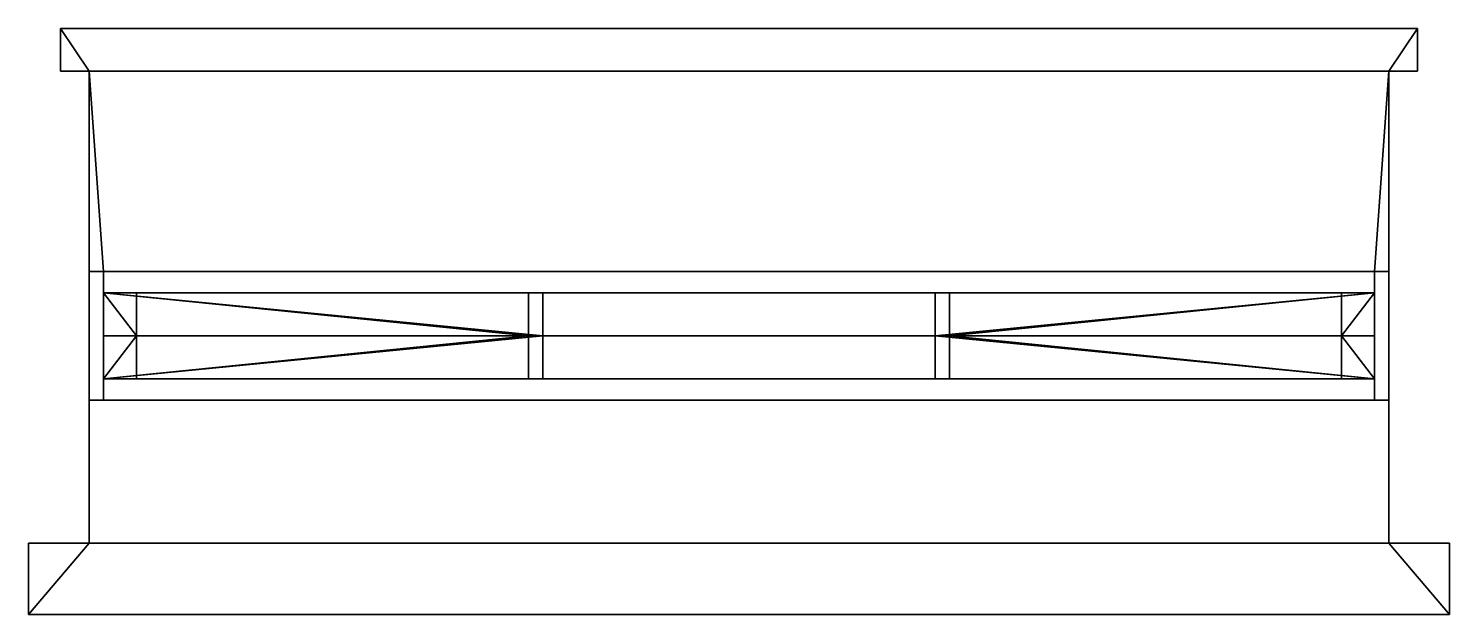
# Model space of a CAD drawing. Extents: x -0.043 to 0.953, y -0.05 to 0.36.
import ezdxf

# ---------------------------------------------------------------- set-up
doc = ezdxf.new("R2010")
doc.units = 0

msp = doc.modelspace()

# ---------------------------------------------------------------- meshes
at = {"color": 255}
mesh = msp.add_polyface(dxfattribs=at)
corners = [(0, 0.33), (0, 0.33, 0.05217), (0, 0.33, 0.07717), (0, 0.19, 0.07717), (0, 0.19, 2.23), (0, 0.1, 0.02667), (0, 0.1, 2.23), (0, 0), (0, 0, 0.01), (0.01, 0.19, 0.07717), (0.01, 0.19, 2.22), (0.01, 0.175, 0.07717), (0.01, 0.175, 1.38521), (0.01, 0.145, 0.07717), (0.01, 0.145, 1.34708), (0.01, 0.145, 1.38521), (0.01, 0.145, 2.22), (0.01, 0.115, 1.34708), (0.01, 0.115, 2.22), (0.01, 0.1, 0.07717), (0.01, 0.1, 2.22), (0.03313, 0.175, 0.12542), (0.03313, 0.175, 0.52625), (0.03313, 0.175, 0.53625), (0.03313, 0.175, 0.93625), (0.03313, 0.175, 0.94625), (0.03313, 0.175, 1.34708), (0.03313, 0.145, 0.12542), (0.03313, 0.145, 0.52625), (0.03313, 0.145, 0.53625), (0.03313, 0.145, 0.93625), (0.03313, 0.145, 0.94625), (0.03313, 0.145, 1.34708), (0.03313, 0.145, 1.38521), (0.03313, 0.145, 1.78604), (0.03313, 0.145, 1.79604), (0.03313, 0.145, 2.19687), (0.03313, 0.115, 1.38521), (0.03313, 0.115, 1.78604), (0.03313, 0.115, 1.79604), (0.03313, 0.115, 2.19687), (0.30771, 0.175, 0.12542), (0.30771, 0.175, 0.52625), (0.30771, 0.175, 0.53625), (0.30771, 0.175, 0.93625), (0.30771, 0.175, 0.94625), (0.30771, 0.175, 1.34708), (0.30771, 0.145, 0.12542), (0.30771, 0.145, 0.52625), (0.30771, 0.145, 0.53625), (0.30771, 0.145, 0.93625), (0.30771, 0.145, 0.94625), (0.30771, 0.145, 1.34708), (0.30771, 0.145, 1.38521), (0.30771, 0.145, 1.78604), (0.30771, 0.145, 1.79604), (0.30771, 0.145, 2.19687), (0.30771, 0.115, 1.38521), (0.30771, 0.115, 1.78604), (0.30771, 0.115, 1.79604), (0.30771, 0.115, 2.19687), (0.31771, 0.175, 0.12542), (0.31771, 0.175, 0.52625), (0.31771, 0.175, 0.53625), (0.31771, 0.175, 0.93625), (0.31771, 0.175, 0.94625), (0.31771, 0.175, 1.34708), (0.31771, 0.145, 0.12542), (0.31771, 0.145, 0.52625), (0.31771, 0.145, 0.53625), (0.31771, 0.145, 0.93625), (0.31771, 0.145, 0.94625), (0.31771, 0.145, 1.34708), (0.31771, 0.145, 1.38521), (0.31771, 0.145, 1.78604), (0.31771, 0.145, 1.79604), (0.31771, 0.145, 2.19687), (0.31771, 0.115, 1.38521), (0.31771, 0.115, 1.78604), (0.31771, 0.115, 1.79604), (0.31771, 0.115, 2.19687), (0.59229, 0.175, 0.12542), (0.59229, 0.175, 0.52625), (0.59229, 0.175, 0.53625), (0.59229, 0.175, 0.93625), (0.59229, 0.175, 0.94625), (0.59229, 0.175, 1.34708), (0.59229, 0.145, 0.12542), (0.59229, 0.145, 0.52625), (0.59229, 0.145, 0.53625), (0.59229, 0.145, 0.93625), (0.59229, 0.145, 0.94625), (0.59229, 0.145, 1.34708), (0.59229, 0.145, 1.38521), (0.59229, 0.145, 1.78604), (0.59229, 0.145, 1.79604), (0.59229, 0.145, 2.19687), (0.59229, 0.115, 1.38521), (0.59229, 0.115, 1.78604), (0.59229, 0.115, 1.79604), (0.59229, 0.115, 2.19687), (0.60229, 0.175, 0.12542), (0.60229, 0.175, 0.52625), (0.60229, 0.175, 0.53625), (0.60229, 0.175, 0.93625), (0.60229, 0.175, 0.94625), (0.60229, 0.175, 1.34708), (0.60229, 0.145, 0.12542), (0.60229, 0.145, 0.52625), (0.60229, 0.145, 0.53625), (0.60229, 0.145, 0.93625), (0.60229, 0.145, 0.94625), (0.60229, 0.145, 1.34708), (0.60229, 0.145, 1.38521), (0.60229, 0.145, 1.78604), (0.60229, 0.145, 1.79604), (0.60229, 0.145, 2.19687), (0.60229, 0.115, 1.38521), (0.60229, 0.115, 1.78604), (0.60229, 0.115, 1.79604), (0.60229, 0.115, 2.19687), (0.87687, 0.175, 0.12542), (0.87687, 0.175, 0.52625), (0.87687, 0.175, 0.53625), (0.87687, 0.175, 0.93625), (0.87687, 0.175, 0.94625), (0.87687, 0.175, 1.34708), (0.87687, 0.145, 0.12542), (0.87687, 0.145, 0.52625), (0.87687, 0.145, 0.53625), (0.87687, 0.145, 0.93625), (0.87687, 0.145, 0.94625), (0.87687, 0.145, 1.34708), (0.87687, 0.145, 1.38521), (0.87687, 0.145, 1.78604), (0.87687, 0.145, 1.79604), (0.87687, 0.145, 2.19687), (0.87687, 0.115, 1.38521), (0.87687, 0.115, 1.78604), (0.87687, 0.115, 1.79604), (0.87687, 0.115, 2.19687), (0.9, 0.19, 0.07717), (0.9, 0.19, 2.22), (0.9, 0.175, 0.07717), (0.9, 0.175, 1.38521), (0.9, 0.145, 0.07717), (0.9, 0.145, 1.34708), (0.9, 0.145, 1.38521), (0.9, 0.145, 2.22), (0.9, 0.115, 1.34708), (0.9, 0.115, 2.22), (0.9, 0.1, 0.07717), (0.9, 0.1, 2.22), (0.91, 0.33), (0.91, 0.33, 0.05217), (0.91, 0.33, 0.07717), (0.91, 0.19, 0.07717), (0.91, 0.19, 2.23), (0.91, 0.1, 0.02667), (0.91, 0.1, 2.23), (0.91, 0), (0.91, 0, 0.01), (0.93, 0.33, 0.05217), (0.93, 0.33, 0.07717), (0.93, 0.36, 0.05217), (0.93, 0.36, 0.07717), (0.9525, 0, 0.01), (0.9525, 0, -0.12333), (0.9525, -0.05, 0.00167), (0.9525, -0.05, -0.12333), (-0.02, 0.33, 0.05217), (-0.02, 0.33, 0.07717), (-0.02, 0.36, 0.05217), (-0.02, 0.36, 0.07717), (-0.0425, 0, 0.01), (-0.0425, 0, -0.12333), (-0.0425, -0.05, 0.00167), (-0.0425, -0.05, -0.12333)]
mesh.append_faces([[corners[k] for k in face] for face in [(13, 28, 29), (13, 29, 30), (145, 129, 128), (145, 130, 129), (143, 122, 123), (143, 123, 124), (11, 23, 22), (11, 24, 23)]], dxfattribs={"color": 0})
mesh.append_faces([[corners[k] for k in face] for face in [(33, 15, 34), (133, 134, 147), (135, 136, 148), (36, 35, 16), (138, 137, 149), (40, 18, 39), (17, 37, 38), (140, 139, 150), (32, 14, 31), (132, 131, 146), (128, 127, 145), (27, 28, 13), (149, 132, 146), (14, 32, 17), (174, 176, 8), (166, 161, 168), (171, 2, 173), (3, 9, 2), (156, 155, 141), (163, 165, 155), (15, 33, 12), (147, 144, 133), (121, 122, 143), (125, 126, 144), (21, 11, 22), (26, 25, 12), (155, 2, 9, 141), (165, 173, 2, 155), (170, 171, 173, 172), (172, 173, 165, 164), (164, 165, 163, 162), (172, 164, 154, 1), (11, 143, 141, 9), (158, 5, 8, 161), (176, 168, 161, 8), (176, 177, 169, 168), (175, 167, 169, 177), (148, 16, 10, 142), (10, 4, 157, 142), (145, 13, 19, 151), (151, 19, 5, 158), (87, 81, 61, 67), (89, 69, 68, 88), (89, 83, 63, 69), (99, 95, 75, 79), (99, 79, 78, 98), (78, 74, 94, 98), (118, 98, 97, 117), (113, 93, 94, 114), (98, 94, 93, 97), (117, 113, 114, 118), (129, 123, 103, 109), (62, 61, 41, 42), (102, 101, 81, 82), (43, 42, 22, 23), (83, 82, 62, 63), (66, 65, 45, 46), (106, 105, 85, 86), (102, 103, 123, 122), (48, 42, 41, 47), (28, 22, 42, 48), (88, 82, 81, 87), (68, 62, 82, 88), (67, 61, 62, 68), (49, 43, 23, 29), (52, 46, 45, 51), (92, 86, 85, 91), (71, 65, 66, 72), (111, 105, 106, 112), (108, 102, 122, 128), (107, 101, 102, 108), (108, 128, 129, 109), (68, 48, 47, 67), (108, 88, 87, 107), (112, 92, 91, 111), (49, 29, 28, 48), (72, 52, 51, 71), (59, 39, 38, 58), (78, 58, 57, 77), (80, 60, 59, 79), (120, 100, 99, 119), (118, 138, 139, 119), (115, 135, 134, 114), (75, 55, 56, 76), (115, 95, 96, 116), (94, 74, 75, 95), (54, 34, 35, 55), (73, 53, 54, 74), (58, 54, 53, 57), (38, 34, 54, 58), (77, 73, 74, 78), (59, 55, 35, 39), (60, 56, 55, 59), (100, 96, 95, 99), (79, 75, 76, 80), (139, 135, 115, 119), (119, 115, 116, 120), (118, 114, 134, 138), (109, 89, 88, 108), (103, 102, 82, 83), (63, 62, 42, 43), (69, 49, 48, 68), (98, 118, 119, 99), (58, 78, 79, 59), (74, 54, 55, 75), (114, 94, 95, 115), (77, 97, 93, 73), (72, 66, 86, 92), (80, 76, 96, 100), (47, 41, 21, 27), (40, 36, 56, 60), (120, 116, 136, 140), (127, 121, 101, 107), (174, 175, 177, 176), (166, 168, 169, 167), (17, 149, 97, 77), (150, 18, 80, 100), (81, 143, 11, 61), (12, 144, 86, 66), (144, 12, 73, 93), (16, 148, 96, 76), (149, 17, 72, 92), (34, 15, 16, 35), (148, 147, 134, 135), (125, 144, 143, 124), (11, 12, 25, 24), (31, 14, 13, 30), (145, 146, 131, 130), (149, 150, 139, 138), (17, 38, 39, 18), (37, 33, 34, 38), (39, 35, 36, 40), (138, 134, 133, 137), (140, 136, 135, 139), (132, 126, 125, 131), (128, 122, 121, 127), (27, 21, 22, 28), (31, 25, 26, 32), (147, 148, 142, 144), (10, 16, 15, 12), (9, 3, 4, 10), (141, 142, 157, 156), (158, 159, 152, 151), (5, 19, 20, 6), (37, 57, 53, 33), (117, 137, 133, 113), (46, 52, 32, 26), (146, 145, 151, 149), (19, 13, 14, 17), (11, 9, 10, 12), (142, 141, 143, 144), (150, 149, 151, 152), (18, 20, 19, 17), (13, 67, 47), (47, 27, 13), (107, 87, 145), (145, 127, 107), (145, 87, 67, 13), (117, 97, 149), (149, 137, 117), (17, 77, 57), (57, 37, 17), (120, 140, 150), (150, 100, 120), (18, 40, 60), (60, 80, 18), (16, 76, 56), (56, 36, 16), (116, 96, 148), (148, 136, 116), (150, 152, 20, 18), (159, 6, 20, 152), (12, 66, 46), (46, 26, 12), (86, 144, 106), (126, 106, 144), (132, 112, 106, 126), (143, 81, 101), (101, 121, 143), (41, 61, 11), (11, 21, 41), (112, 132, 149), (149, 92, 112), (52, 72, 17), (17, 32, 52), (53, 73, 12), (12, 33, 53), (113, 133, 144), (144, 93, 113), (157, 4, 6, 159), (4, 3, 5, 6), (159, 158, 156, 157), (160, 167, 175, 7), (154, 164, 162), (155, 154, 162, 163), (1, 170, 172), (171, 170, 1, 2), (1, 154, 153, 0), (158, 154, 155, 156), (160, 153, 154, 158), (2, 1, 5, 3), (1, 0, 7, 5), (153, 160, 7, 0), (8, 7, 175, 174), (5, 7, 8), (166, 167, 160, 161), (161, 160, 158), (91, 71, 70, 90), (91, 85, 65, 71), (131, 125, 105, 111), (64, 63, 43, 44), (104, 103, 83, 84), (45, 44, 24, 25), (85, 84, 64, 65), (104, 105, 125, 124), (50, 44, 43, 49), (30, 24, 44, 50), (90, 84, 83, 89), (70, 64, 84, 90), (69, 63, 64, 70), (51, 45, 25, 31), (110, 104, 124, 130), (109, 103, 104, 110), (110, 130, 131, 111), (70, 50, 49, 69), (110, 90, 89, 109), (51, 31, 30, 50), (111, 91, 90, 110), (105, 104, 84, 85), (65, 64, 44, 45), (71, 51, 50, 70), (29, 23, 24, 30), (130, 124, 123, 129)]], dxfattribs={"color": 255})

doc.saveas('drawing.dxf')
